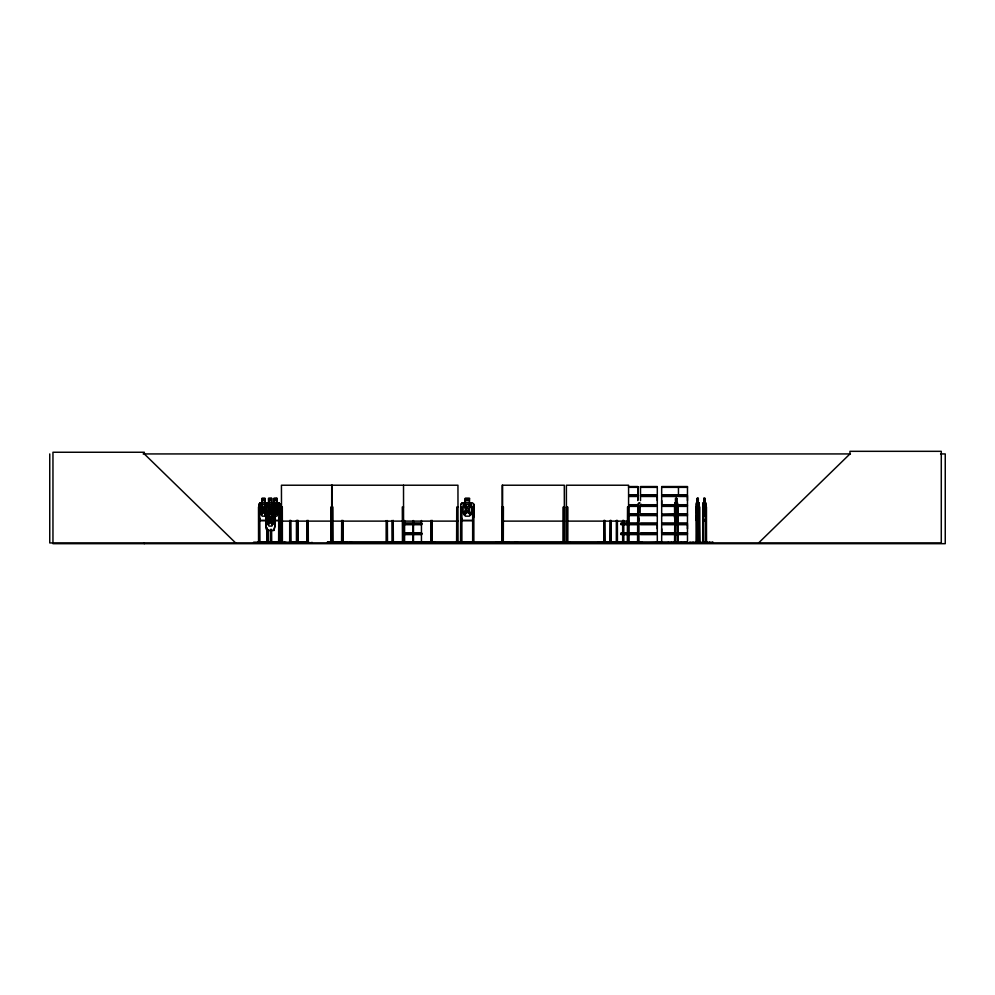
<?xml version="1.0" encoding="UTF-8"?>
<svg xmlns="http://www.w3.org/2000/svg" width="995" height="995" viewBox="0 0 995 995"><rect width="100%" height="100%" fill="white"/><g stroke="black" fill="none" stroke-linecap="round" stroke-linejoin="round"><path stroke-width="1.49" d="M637.758 496.48L637.758 500.597L637.77 496.48L629.375 496.48M657.285 528.83L657.285 524.713L640.506 524.713M657.285 500.597L657.285 496.48L640.506 496.48L640.519 500.597M677.346 532.959L661.675 532.959L661.687 528.83M674.274 504.726L661.675 504.726L661.687 500.597M687.458 528.83L687.458 524.713L679.075 524.713M687.458 500.597L687.458 496.48L679.075 496.48M406.52 542.909L406.532 542.188M419.989 542.909L419.989 542.188M495.647 542.748L509.104 542.748M495.647 542.25L509.104 542.2M674.859 502.773L677.433 502.773L677.806 504.341L677.296 520.596L674.846 520.596L674.56 516.169L674.983 520.596M698.876 520.596L699.199 516.169M705.53 520.447L705.878 516.169M705.554 520.596L705.542 502.773M689.846 542.25L712.843 542.25M696.376 542.909L696.239 504.353L696.575 502.773L699 502.773L699.473 542.934M696.525 542.81L696.5 507.04M702.768 542.909L702.793 541.628L703.751 541.628L703.739 542.934M702.918 542.81L702.918 504.353L703.104 502.773L705.679 502.773M709.597 542.81L709.634 542.188M705.393 504.838L704.858 498.358L703.851 498.507L703.851 516.169L704.833 516.169L705.356 512.636L705.405 504.378M676.662 508.308L676.575 502.923M698.229 508.308L698.192 498.358M676.799 504.54L676.575 516.169L675.605 516.169L675.083 512.636M698.378 504.54L698.154 516.169L697.172 516.169L696.649 512.636M674.548 542.934L674.996 502.773M696.562 520.596L696.425 502.773M703.241 502.773L703.241 520.596M598.119 542.847L598.194 542.188L598.219 542.934M609.587 542.81L609.612 542.2M610.395 542.847L610.507 520.497M622.149 542.25L622.198 542.934M284.184 542.81L284.209 542.2M295.328 542.25L295.391 542.934M279.893 516.169L278.874 520.447L274.657 520.447M278.948 520.596L280.105 516.194L279.993 504.341L278.911 502.773M273.998 519.129L274.695 504.341L273.613 502.773M274.098 519.129L274.807 516.194M273.812 530.36L274.844 526.094L274.807 504.341L273.712 502.773M273.861 512.699L275.055 514.253L275.055 526.119L273.886 530.509L266.66 530.509M265.578 542.25L265.64 542.934M274.881 542.847L274.968 542.188L275.093 542.847M275.292 542.25L275.354 542.934M276.374 542.25L276.448 542.934M285.839 542.25L285.901 542.934M327.417 542.847L327.417 542.188L336.895 542.188L336.87 542.934M327.915 542.25L327.989 542.934M335.228 542.25L335.303 542.934M569.637 542.847L569.774 542.188L569.799 542.934M274.309 513.159L275.379 510.398C276.734 517.437 280.155 515.248 275.988 509.465C279.844 504.191 276.933 501.468 275.329 508.433L274.309 505.833M393.062 542.847L393.1 520.497M331.422 542.81L331.347 507.04M385.985 542.2L385.786 542.847M637.434 542.81L637.521 542.188M266.038 513.818L265.018 516.169L262.158 516.169L260.628 512.636L260.628 504.403L262.158 502.923L262.158 498.507L265.018 498.507L265.118 502.773M640.506 506.38L657.297 506.38L657.297 514.328L640.705 514.253M258.837 542.934L258.887 504.353L259.969 502.773M260.018 502.923L259.098 504.415L259.098 516.169L260.018 520.447L265.64 520.447M266.2 519.129L265.466 504.353L266.548 502.773M265.665 504.415L266.598 502.923M266.759 530.509L265.814 526.094L265.702 514.278L266.797 512.699M266.834 530.36L265.914 526.094L265.914 514.328L266.834 512.848L273.923 512.848M460.909 504.415L462.227 502.923M639.225 502.773L637.82 504.353L637.82 516.194L639.188 520.596M661.687 514.664L674.274 514.353M640.494 542.922L657.309 542.586L657.297 534.613L640.506 534.613M661.675 542.922L687.495 542.573L687.483 534.613L679.075 534.613M758.613 542.934L849.954 453.931L849.954 451.32L941.282 451.32L941.282 542.934L49.75 542.934L49.75 453.931M268.638 502.923L267.108 504.403L267.108 512.636M271.871 508.433L268.886 508.433L268.998 512.848L267.456 514.315L267.456 522.562L268.998 526.094L271.871 526.094L273.414 522.562L273.414 514.315L271.871 512.848M253.588 542.847L303.052 542.847L302.953 542.188L303.027 542.81M263.302 542.847L263.401 542.188L263.538 542.86M293.09 542.847L293.214 542.188L293.239 542.934M300.403 542.847L300.527 542.188L300.552 542.934M498.557 542.847L498.694 542.188L498.719 542.934M505.497 542.188L505.36 542.847M562.959 542.188L562.834 542.847M422.875 542.847L423.037 542.188L423.037 542.934M389.816 542.847L393.547 542.847M460.536 542.188L460.349 542.847M641.389 504.291L640.817 504.838M143.131 453.931L850.426 453.931M940.586 453.931L945.25 453.931L945.25 543.68L52.959 543.68L52.959 452.252L144.3 452.252L144.3 453.931L235.628 542.934M629.375 486.555L637.783 486.543M640.494 486.543L657.309 486.543M661.663 486.543L687.495 486.543M628.454 486.916L637.783 486.829M640.494 486.853L657.309 486.866L657.285 494.813L640.506 494.813L640.506 486.866M661.663 486.829L687.495 486.866L687.458 494.813L679.075 494.813M629.375 487.339L637.758 487.351L637.758 494.813L629.375 494.813M640.519 487.351L657.285 487.351M661.687 487.351L678.453 487.351M679.075 487.351L687.458 487.351M629.375 495.398L637.882 495.398M640.382 495.398L657.409 495.398M661.563 495.398L678.59 495.398M679.075 495.398L687.595 495.398M629.375 495.908L637.882 495.908M640.382 495.908L657.409 495.908M661.563 495.908L678.59 495.908M679.075 495.908L687.595 495.908M678.466 496.48L661.675 496.48L661.675 504.726M277.045 498.358L273.874 498.358L273.874 502.773M469.441 498.507L465.324 498.507L465.324 502.923L463.11 504.403L463.11 512.636L465.324 516.169L469.441 516.169L471.655 512.636L471.655 504.403L469.441 502.923L469.59 498.358L465.175 498.358L465.175 502.773M676.762 502.773L676.762 498.358L675.568 498.358L675.269 542.934M696.637 542.934L697.134 498.358L698.328 498.358L698.291 502.923M703.813 498.358L705.007 498.358L704.97 502.923M274.085 516.169L276.933 516.169L278.463 512.636L278.463 504.403L276.933 502.923L276.933 498.358L273.973 498.507L274.085 502.923M676.724 498.507L675.605 498.507L675.742 502.923M697.172 498.507L698.291 498.507M675.779 499.241L676.401 499.241L675.779 500.721M697.346 499.241L697.98 499.241L697.346 500.721M704.025 499.241L704.659 499.241L704.025 500.721M259.869 502.773L279.023 502.773L279.993 504.341M639.287 502.923L640.034 502.923M265.466 504.353L264.061 509.465C268.003 514.987 265.13 517.698 263.451 510.398C261.909 517.599 258.775 515.099 262.804 509.428C258.849 503.98 262.095 501.691 263.401 508.433L265.541 504.291L265.565 516.194M274.085 504.403L276.933 504.403L276.933 512.636L271.871 512.699L271.971 508.283L268.787 508.283M674.523 504.353L674.66 516.194M699.236 504.341L699.012 520.596L696.413 520.596M705.915 504.341L706.164 542.81M629.375 504.726L637.77 504.726M640.506 504.726L657.297 504.726L657.297 496.48M677.334 504.726L678.466 504.726M679.075 504.726L687.483 504.726L687.483 496.48M629.375 505.298L637.882 505.298M640.382 505.298L657.409 505.298M661.563 505.298L674.336 505.298M677.446 505.298L678.59 505.298M679.075 505.298L687.595 505.298M629.375 505.808L637.882 505.808M640.382 505.808L657.409 505.808M661.563 505.808L674.336 505.808M677.446 505.808L678.59 505.808M679.075 505.808L687.595 505.808M629.375 506.38L637.77 506.38M674.274 506.38L661.675 506.38L661.675 514.328M677.334 506.38L678.466 506.38M679.075 506.38L687.483 506.38L687.483 514.328L679.075 514.34M278.712 507.04L279.893 507.04M403.522 507.04L402.303 507.04L402.453 542.934M457.961 507.04L456.742 507.04L456.605 542.934M473.856 507.04L472.65 507.04L472.65 542.934M502.127 507.04L503.408 507.04L503.296 542.934M566.391 507.04L567.685 507.04L567.635 542.934M696.214 507.04L696.96 507.04L696.997 542.934M702.893 507.04L703.216 542.934M266.685 512.699L268.899 512.699M629.375 514.116L637.758 514.116M640.519 514.116L657.285 514.116M661.687 514.116L674.262 514.116M679.075 514.116L687.458 514.116M275.055 514.253L273.812 512.848M629.375 514.34L637.783 514.34M679.075 514.651L687.495 514.676L679.075 514.788M629.375 515.087L637.783 515.099M640.494 515.087L657.309 515.062L657.285 523.047L640.506 523.047M674.274 515.087L661.663 515.087L661.687 523.047L677.346 523.047M679.075 515.099L687.495 515.062L687.458 523.047L679.075 523.047M629.375 515.584L637.758 515.584M640.519 515.584L657.285 515.584M661.687 515.584L674.262 515.584M679.075 515.584L687.458 515.584M258.887 516.194L259.944 520.596M472.389 520.447L462.227 520.447L460.909 516.169M674.871 520.447L677.421 520.447M696.438 520.447L698.987 520.447M703.117 520.447L705.666 520.447M259.832 520.596L265.69 520.596M274.632 520.596L279.048 520.596M705.691 520.596L703.092 520.596L702.806 516.169M281.436 521.119L457.949 521.119M502.127 521.119L564.302 521.119M566.391 521.119L628.579 521.119M404.915 523.047L421.706 523.047M620.979 523.047L637.77 523.047M404.791 523.631L421.818 523.631M620.855 523.631L637.882 523.631M640.382 523.631L657.409 523.631M661.563 523.631L677.446 523.631M679.075 523.631L687.595 523.631M404.791 524.141L421.818 524.141M620.855 524.141L637.882 524.141M640.382 524.141L657.409 524.141M661.563 524.141L677.446 524.141M679.075 524.141L687.595 524.141M404.915 524.713L421.706 524.713M620.979 524.713L637.77 524.713M677.346 524.713L661.675 524.713L661.675 532.959M404.915 532.959L421.706 532.959M620.979 532.959L637.77 532.959M640.506 532.959L657.297 532.959L657.297 524.713M679.075 532.959L687.483 532.959L687.483 524.713M404.791 533.531L421.818 533.531M620.855 533.531L637.882 533.531M640.382 533.531L657.409 533.531M661.563 533.531L677.446 533.531M679.075 533.531L687.595 533.531M404.791 534.041L421.818 534.041M620.855 534.041L637.882 534.041M640.382 534.041L657.409 534.041M661.563 534.041L677.446 534.041M679.075 534.041L687.595 534.041M404.915 534.613L421.706 534.613M620.979 534.613L637.77 534.613M677.346 534.613L661.675 534.613L661.675 542.573M259.794 541.628L258.377 541.628L258.401 542.934M268.078 541.628L266.66 541.628L266.685 542.934M270.304 541.628L271.71 541.628L271.697 542.934M278.588 541.628L280.005 541.628L279.993 542.934M280.988 541.628L282.431 541.628M289.595 541.628L290.888 541.628M306.821 541.628L308.326 541.628M330.9 541.628L333.076 541.628L333.076 542.934L332.939 507.04L331.012 507.04L331.012 542.934L330.912 541.628M341.559 541.628L343.076 541.628L343.076 542.934M387.515 541.628L386.01 541.628L386.06 542.934M393.361 541.628L391.794 541.628L391.794 542.934M412.888 541.628L413.621 541.628M421.345 541.628L421.569 542.934M456.593 541.628L458.098 541.628L458.048 542.934L457.949 485.224L281.436 485.224L281.585 542.934M460.536 541.628L462.041 541.628L462.041 542.934M502.002 541.628L503.532 541.628L503.532 542.934M566.279 541.628L567.809 541.628L567.797 542.934M604.96 541.628L603.691 541.628L603.766 542.934L603.816 520.497M609.997 541.628L611.266 541.628M616.241 541.628L617.509 541.628L617.472 542.934M622.547 541.628L623.815 541.628M627.41 541.628L628.939 541.628L628.939 542.934M637.608 541.628L639.101 541.628L639.101 542.934M674.523 541.628L675.505 541.628L675.493 542.934M677.359 541.628L678.341 541.628M696.102 541.628L697.072 541.628L697.06 542.934M698.938 541.628L699.908 541.628M705.617 541.628L706.587 541.628M332.915 541.815L641.688 541.815M656.501 541.815L661.526 541.815M259.434 542.001L267.033 542.001M271.361 542.001L278.948 542.001M290.465 542.001L296.734 542.001M298.027 542.001L307.069 542.001M332.778 542.001L341.82 542.001M393.236 542.001L401.98 542.001M421.37 542.001L431.009 542.001M462.041 542.001L472.501 542.001M604.525 542.001L610.445 542.001M617.074 542.001L622.982 542.001M674.971 542.001L677.906 542.001M696.537 542.001L699.473 542.001M703.216 542.001L706.151 542.001M303.002 542.25L253.688 542.188L253.713 542.934M304.545 542.934L304.545 542.188L312.02 542.847M402.925 542.188L421.669 542.337L404.928 542.35M429.33 542.934L429.33 542.188L435.337 542.847M569.799 542.188L561.143 542.188L561.143 542.934M598.169 542.25L637.733 542.337L620.992 542.35M677.334 542.35L661.687 542.35L687.446 542.337L679.075 542.35M311.933 542.748L304.706 542.847M327.442 542.188L337.006 542.847M421.718 542.573L403.112 542.847M435.25 542.748L429.504 542.847M569.712 542.748L561.304 542.847M598.169 542.748L637.783 542.586M641.315 514.801L640.581 514.527M404.841 542.884L404.853 541.628L402.167 541.628L402.167 542.934M403.734 542.188L403.895 542.847M403.584 542.847L403.522 485.224M435.25 542.25L435.176 542.934M632.298 542.25L632.223 542.934M625.494 542.25L625.407 542.934M568.021 542.25L567.946 542.934M346.633 542.188L339.295 542.188L339.295 542.934M346.757 542.847L339.444 542.847M311.933 542.25L311.858 542.934M263.103 542.25L263.041 542.934M291.871 542.25L291.821 542.934M629.35 542.25L629.362 542.81M617.957 542.847L617.87 542.188L617.858 542.934M271.511 502.923L273.053 504.403L273.053 512.636M265.018 502.923L266.548 504.403M712.868 542.847L689.833 542.847L689.871 542.188M699.771 542.81L699.672 541.628M693.092 542.81L693.055 542.188M284.744 542.25L284.682 542.934M705.53 502.923L705.878 504.403M698.863 502.773L699.199 504.403M677.296 502.773L677.595 542.934M265.665 516.169L266.287 519.017M698.241 510.659L698.577 513.047M676.662 510.659L676.998 513.047M712.992 542.86L712.818 542.188M706.313 542.86L706.189 507.04M699.908 542.86L699.796 507.04L699.05 507.04L699.025 542.934M671.662 542.934L671.488 542.188M696.276 516.169L696.587 520.447M706.475 542.934L706.475 507.04L705.729 507.04L705.691 542.934M705.853 541.628L705.915 542.934M703.962 498.358L704 502.923M703.639 517.512L703.676 542.934M703.353 520.497L703.353 542.934M699.236 541.628L699.174 542.934M697.284 498.358L697.321 502.923M696.189 541.628L696.189 542.934M684.572 542.188L684.572 542.934M681.376 542.188L681.376 542.934M678.466 486.866L678.453 494.813L661.675 494.813L661.675 486.866M678.03 541.628L678.105 542.934L678.217 507.04L677.483 507.04L677.446 542.934M677.931 520.497L677.906 542.934M676.612 498.358L676.724 502.923M675.394 520.497L675.418 542.934M674.933 507.04L674.971 542.934M674.834 541.628L674.759 542.934M668.304 542.188L668.304 542.934M659.498 541.815L659.498 542.934M640.171 504.403L640.171 512.636M638.964 542.934L638.964 507.04L637.745 507.04L637.559 542.934M637.969 504.415L637.969 516.169M637.77 486.866L637.77 494.813M637.882 541.628L637.882 542.934M628.765 542.934L628.815 507.04L627.522 507.04L627.41 542.934M628.579 542.934L628.579 485.224L566.391 485.224L566.441 542.934M628.417 541.628L628.38 542.934M627.92 541.628L627.957 542.934M627.758 507.04L627.646 542.934M626.701 541.815L626.701 542.934M625.034 541.815L625.034 542.934M623.703 520.497L623.703 542.934M623.305 520.497L623.38 542.934M623.057 520.497L623.106 542.934M622.982 541.628L622.982 542.934M622.659 520.497L622.659 542.934L622.621 541.628M617.397 520.497L617.435 542.934M617.074 541.628L617.149 542.934L616.999 520.497M616.751 520.497L616.751 541.442M616.8 541.628L616.8 542.934M616.353 520.497L616.315 542.934M611.154 520.497L611.154 542.934M610.83 541.628L610.83 542.934L610.756 520.497M610.122 520.497L610.047 542.934M605.308 542.188L605.308 542.934M604.848 520.497L604.923 542.934M604.45 520.497L604.525 542.934M604.201 520.497L604.313 542.934M604.139 541.628L604.139 542.934M567.448 507.04L567.448 542.934M566.789 541.628L566.827 542.934M566.628 507.04L566.628 542.934M564.662 542.934L564.662 541.628L563.133 541.628L562.996 542.934M564.115 541.628L564.14 542.934M563.643 541.628L563.68 542.934M563.493 507.04L563.369 542.934M563.344 542.934L563.257 507.04L564.538 507.04L564.426 542.934L564.302 485.224L502.127 485.224L502.152 542.934M517.375 541.815L517.375 542.934M516.256 541.815L516.256 542.934M515.771 541.815L515.771 542.934M515.497 541.815L515.497 542.934M509.104 542.188L509.104 542.934M505.522 542.188L505.522 542.934M503.171 507.04L503.171 542.934M502.985 541.628L503.01 542.934M502.612 485.224L502.624 542.934M502.599 507.04L502.55 542.934M502.363 507.04L502.363 542.934M501.38 541.815L501.38 542.934M495.647 542.188L495.634 542.934M474.006 542.934L474.006 541.628L472.501 541.628L472.501 542.934M473.856 504.403L473.856 542.934M473.719 541.628L473.719 542.934M472.787 541.628L472.787 542.934M461.891 542.934L461.891 507.04L460.685 507.04L460.536 542.934M461.755 541.628L461.755 542.934M460.822 541.628L460.822 542.934M457.812 541.628L457.812 542.934M456.879 541.628L456.879 542.934M456.506 541.815L456.506 542.934M432.352 542.934L432.352 541.628L430.798 541.628L430.798 542.934M432.228 520.497L432.153 542.934M432.029 520.497L432.029 542.934M431.842 541.628L431.867 542.934M431.32 541.628L431.32 542.934L431.133 520.497M430.935 520.497L431.009 542.934M421.445 520.497L421.445 542.934M413.497 520.572L413.485 542.934M413.037 520.572L413.012 542.934M404.592 520.497L404.592 542.934L404.418 541.628M403.385 541.628L403.385 542.934M393.721 542.934L393.721 542.188L389.965 542.188L389.99 542.934M393.224 520.497L393.361 542.934M392.925 541.628L392.938 542.934M392.229 541.628L392.217 542.934M391.93 520.497L392.03 542.934M388.921 541.815L388.921 542.934M387.366 520.572L387.515 542.934M387.229 541.628L387.229 542.934M386.147 520.572L386.147 542.934M351.372 541.815L351.372 542.934M349.942 541.815L349.942 542.934M346.608 542.188L346.608 542.934M342.952 520.497L342.914 542.934M342.703 520.497L342.703 541.442M342.131 541.628L342.093 542.934M341.932 520.497L341.82 542.934M341.683 520.497L341.571 542.934M336.024 541.815L336.024 542.934M335.539 541.815L335.539 542.934M332.827 541.628L332.803 542.934M332.305 541.628L332.305 542.934L332.206 485.224M331.882 507.04L331.87 542.934M331.721 485.224L331.621 542.934L331.546 541.628M308.214 520.497L308.326 542.934M308.139 541.628L308.077 542.934M307.965 520.497L307.965 542.934M307.343 541.628L307.38 542.934M307.194 520.497L307.194 542.934M306.933 520.497L307.069 542.934M306.821 541.628L306.821 542.934M298.289 542.934L298.289 541.628L296.311 541.628L296.348 542.934M298.164 520.497L298.027 542.934M297.915 520.497L297.915 541.442M297.505 520.497L297.505 542.934M297.306 541.628L297.343 542.934M297.119 520.497L296.983 542.934L296.896 520.497M296.734 541.628L296.734 542.934M296.435 520.497L296.435 542.934M290.776 520.497L290.851 542.934M290.751 541.628L290.751 542.934M290.391 520.497L290.465 542.934M290.291 541.628L290.229 542.934M290.092 520.497L290.018 542.934M289.719 541.628L289.719 542.934M289.707 520.497L289.669 542.934M282.406 542.934L282.306 507.04L281.112 507.04L281.162 542.934L281.013 541.628M282.257 541.628L282.07 542.934L281.971 507.04M281.772 541.628L281.821 542.934M279.893 504.403L279.893 542.934M279.657 541.628L279.657 542.934M279.558 516.007L279.558 542.934M279.197 541.628L279.247 542.934M279.048 507.04L278.948 542.934M278.762 541.628L278.762 542.934M278.712 520.497L278.612 542.934M276.834 498.507L276.834 502.923M272.754 542.188L272.754 542.934M271.722 502.773L271.722 498.358L268.538 498.358L268.538 502.773M271.871 508.283L271.759 512.848M271.623 502.923L271.623 498.358L268.638 498.507L268.75 502.923M271.511 512.636L271.511 504.403L268.638 504.403L268.638 512.636M271.61 529.477L271.61 542.934M271.361 541.628L271.361 542.934L271.262 529.477M270.914 541.628L270.963 542.934M270.764 529.477L270.764 542.934M270.466 541.628L270.466 542.934M270.429 529.477L270.329 542.934M268.899 508.283L268.886 512.848M267.966 529.477L268.065 542.934M267.916 541.628L267.916 542.934M267.63 529.477L267.73 542.934M267.481 541.628L267.431 542.934M267.12 527.972L267.269 542.934M267.033 541.628L267.033 542.934M266.784 527.972L266.834 542.934M264.906 502.923L265.006 498.358L261.946 498.358L262.046 502.923M259.77 542.934L259.683 507.04L258.501 507.04L258.551 542.934M259.633 541.628L259.633 542.934M259.347 520.497L259.434 542.934M259.148 541.628L259.197 542.934M258.737 541.628L258.737 542.934M144.3 542.934L144.3 543.68M272.916 514.527L270.914 519.378C275.105 525.173 271.66 527.35 270.304 520.323C269.023 527.362 265.404 525.173 269.645 519.353C265.665 513.893 268.936 511.617 270.254 518.358L271.871 514.34L272.916 514.527M267.655 504.39L269.583 509.428C265.342 515.261 268.961 517.437 270.23 510.398C271.573 517.437 275.068 515.236 270.851 509.465C274.719 504.179 271.784 501.468 270.18 508.433L268.638 504.54L267.655 504.39M471.244 514.527L469.827 514.664L467.401 510.398C465.399 517.189 460.498 515.646 466.456 509.428C460.635 503.482 465.61 502.052 467.327 508.433C468.993 502.077 474.279 503.42 468.284 509.465L471.244 514.527M474.006 516.194L472.488 520.596L462.128 520.596L460.76 516.194L460.76 504.353L462.165 502.773L472.451 502.773L474.006 504.341L474.006 516.194M264.508 499.241L262.668 499.241L262.668 500.721L264.508 500.721L264.508 499.241M271.001 499.241L269.16 499.241L269.16 500.721L271.001 500.721L271.001 499.241M276.436 499.241L274.595 499.241L274.595 500.721L276.436 500.721L276.436 499.241M468.707 499.241L466.058 499.241L466.058 500.721L468.707 500.721L468.707 499.241M265.018 504.403L262.158 504.403L262.158 512.636L265.018 512.636L265.018 504.403M469.441 504.403L465.324 504.403L465.324 512.636L469.441 512.636L469.441 504.403M676.575 504.403L675.605 504.403L675.605 512.636L676.575 512.636L676.575 504.403M698.154 504.403L697.172 504.403L697.172 512.636L698.154 512.636L698.154 504.403M704.833 504.403L703.851 504.403L703.851 512.636L704.833 512.636L704.833 504.403M271.361 509.166L269.508 509.166L269.508 510.634L271.361 510.634L271.361 509.166M271.871 514.315L268.998 514.315L268.998 522.562L271.871 522.562L271.871 514.315M637.783 514.776L629.375 514.738L637.77 514.788M657.309 514.776L640.494 514.676L657.297 514.788M674.274 514.776L661.663 514.776L674.274 514.788M657.26 542.337L640.544 542.337L657.285 542.35M661.19 542.934L661.19 541.815L661.178 542.934"/></g></svg>
